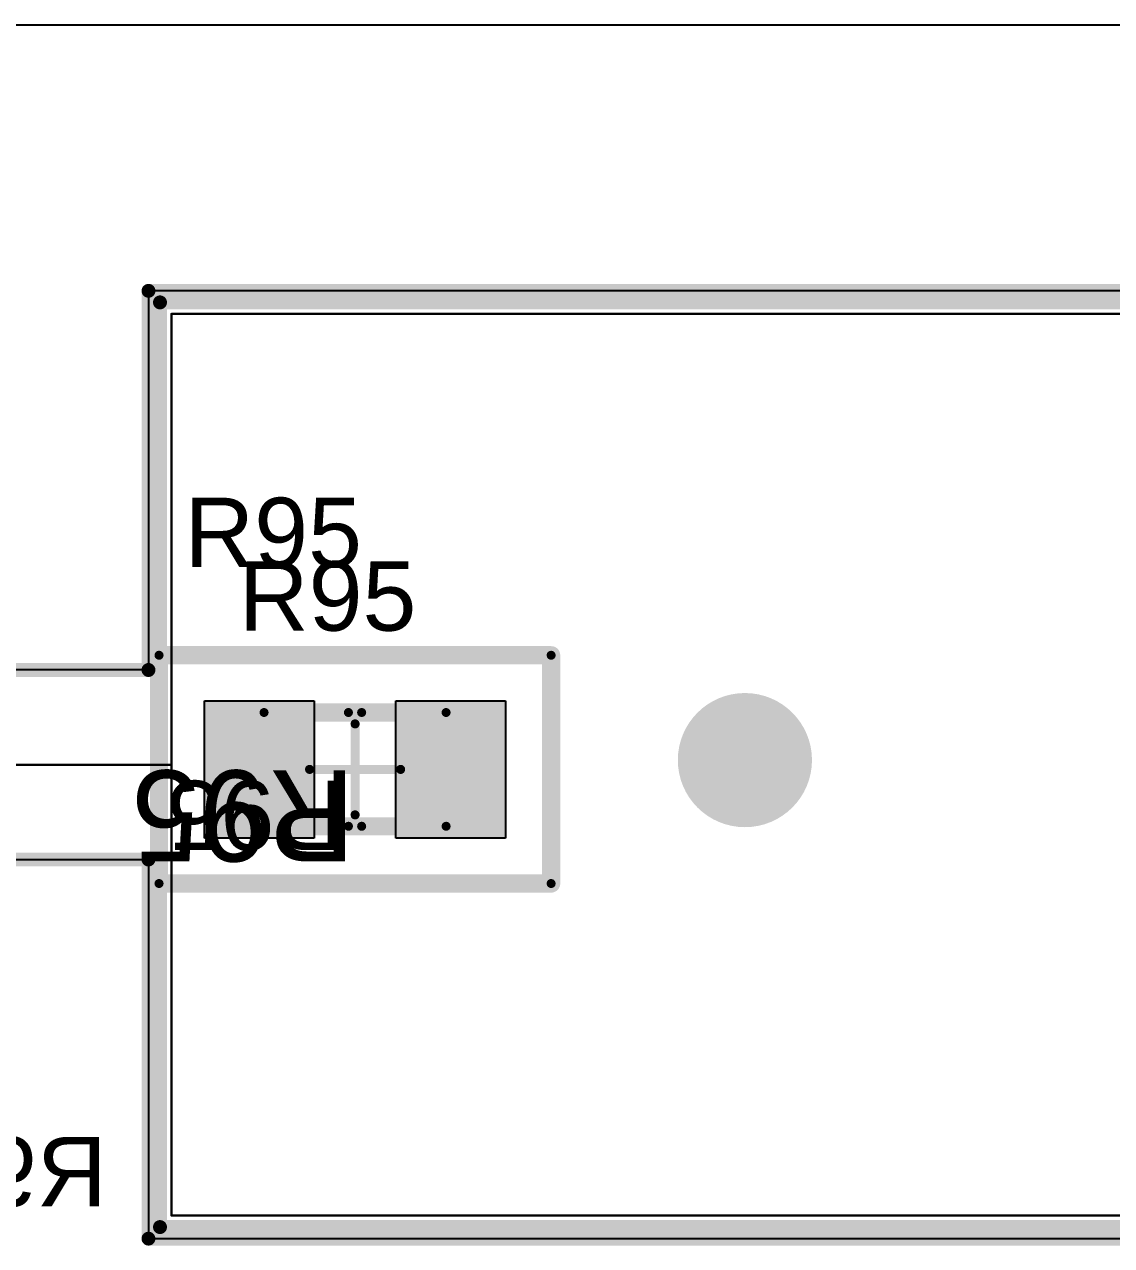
# Model space of a CAD drawing. Header units: millimetres. Extents: x 54 to 247, y 53 to 195.
# Drawn here: x 95.26 to 107.2, y 112.7 to 126.12 of the extents above; entities that cross this region are included whole.
import ezdxf

# ---------------------------------------------------------------- set-up
doc = ezdxf.new("R2010")
doc.units = ezdxf.units.MM
for name, color, linetype in [('BottomOverlay', 54, 'Continuous'), ('BottomSolder', 6, 'Continuous'), ('Mechanical10', 56, 'Continuous'), ('Mechanical12', 56, 'Continuous'), ('Mechanical13', 56, 'Continuous'), ('Mechanical14', 56, 'Continuous'), ('Mechanical15', 56, 'Continuous'), ('Mechanical4', 56, 'Continuous'), ('Mechanical5', 56, 'Continuous'), ('Mechanical6', 56, 'Continuous'), ('Mechanical8', 56, 'Continuous'), ('Mechanical9', 56, 'Continuous'), ('PadHoleLayer', 156, 'Continuous'), ('TopOverlay', 2, 'Continuous'), ('TopPaste', 8, 'Continuous'), ('TopSolder', 216, 'Continuous'), ('ViaHoleLayer', 16, 'Continuous')]:
    doc.layers.add(name, color=color, linetype=linetype)
doc.styles.add('Arial', font='arial.ttf', dxfattribs={"height": 0.2})

# ---------------------------------------------------------------- blocks, each defined once
blk = doc.blocks.new('RES_TUM5_OHM_B_6')
at = {"layer": 'BottomOverlay', "const_width": 0.1524}
for points in [[(25.527, 5.08), (3.175, 5.08)], [(25.527, 5.08), (25.527, -5.08)], [(25.527, -5.08), (3.175, -5.08)]]:
    blk.add_lwpolyline(points, dxfattribs=at)
at = {"layer": 'BottomOverlay', "const_width": 0.0762}
for points in [[(25.4889, 5.08, 1), (25.5651, 5.08, 1)], [(25.4889, 5.08, 1), (25.5651, 5.08, 1)], [(25.4889, -5.08, 1), (25.5651, -5.08, 1)], [(25.4889, -5.08, 1), (25.5651, -5.08, 1)]]:
    blk.add_lwpolyline(points, format="xyb", close=True, dxfattribs=at)
at = {"layer": 'Mechanical13', "const_width": 0.0254}
for points in [[(25.4, 4.953), (3.302, 4.953)], [(25.4, 4.953), (25.4, -4.953)], [(28.702, 0), (25.4, 0)], [(25.4, -4.953), (3.302, -4.953)]]:
    blk.add_lwpolyline(points, dxfattribs=at)
at = {"layer": 'Mechanical13', "const_width": 0.0127}
for points in [[(25.39365, 4.953, 1), (25.40635, 4.953, 1)], [(25.39365, 4.953, 1), (25.40635, 4.953, 1)], [(25.39365, 0, 1), (25.40635, 0, 1)], [(25.39365, -4.953, 1), (25.40635, -4.953, 1)], [(25.39365, -4.953, 1), (25.40635, -4.953, 1)]]:
    blk.add_lwpolyline(points, format="xyb", close=True, dxfattribs=at)
at = {"layer": 'Mechanical15'}
for p, q in [((25.654, 5.207), (3.048, 5.207)), ((25.654, 1.0414), (25.654, 5.207)), ((29.7434, 1.0414), (25.654, 1.0414)), ((25.654, -5.207), (25.654, -1.0414)), ((25.654, -1.0414), (29.7434, -1.0414)), ((3.048, -5.207), (25.654, -5.207))]:
    blk.add_line(p, q, dxfattribs=at)
at = {"layer": 'Mechanical15', "const_width": 0.1524}
for points in [[(25.654, 5.207), (3.048, 5.207)], [(25.654, 5.207), (25.654, 1.0414)], [(29.7434, 1.0414), (25.654, 1.0414)], [(29.7434, -1.0414), (25.654, -1.0414)], [(25.654, -1.0414), (25.654, -5.207)], [(25.654, -5.207), (3.048, -5.207)]]:
    blk.add_lwpolyline(points, dxfattribs=at)
at = {"layer": 'Mechanical15', "const_width": 0.0762}
for points in [[(25.6159, 5.207, 1), (25.6921, 5.207, 1)], [(25.6159, 5.207, 1), (25.6921, 5.207, 1)], [(25.6159, 1.0414, 1), (25.6921, 1.0414, 1)], [(25.6159, 1.0414, 1), (25.6921, 1.0414, 1)], [(25.6159, -1.0414, 1), (25.6921, -1.0414, 1)], [(25.6159, -1.0414, 1), (25.6921, -1.0414, 1)], [(25.6159, -5.207, 1), (25.6921, -5.207, 1)], [(25.6159, -5.207, 1), (25.6921, -5.207, 1)]]:
    blk.add_lwpolyline(points, format="xyb", close=True, dxfattribs=at)
at = {"layer": 'Mechanical4'}
blk.add_line((-3.9624, -8.128), (32.6644, -8.128), dxfattribs=at)
blk = doc.blocks.new('V______CRCW0805__3_IPC_A_221')
at = {"layer": 'TopPaste'}
for points in [[(-1.654, 0.754), (-0.448, 0.754), (-0.448, -0.754), (-1.654, -0.754)], [(0.448, 0.754), (1.654, 0.754), (1.654, -0.754), (0.448, -0.754)]]:
    blk.add_hatch(color=8, dxfattribs=at).paths.add_polyline_path(points)
at = {"layer": 'TopSolder'}
for points in [[(-1.654, 0.754), (-0.448, 0.754), (-0.448, -0.754), (-1.654, -0.754)], [(0.448, 0.754), (1.654, 0.754), (1.654, -0.754), (0.448, -0.754)]]:
    blk.add_hatch(color=216, dxfattribs=at).paths.add_polyline_path(points)
at = {"layer": 'Mechanical10', "const_width": 0.2}
for points in [[(2.154, 1.254), (-2.154, 1.254)], [(-2.154, 1.254), (-2.154, -1.254)], [(2.154, 1.254), (2.154, -1.254)], [(2.154, -1.254), (-2.154, -1.254)]]:
    blk.add_lwpolyline(points, dxfattribs=at)
at = {"layer": 'Mechanical10', "const_width": 0.1}
for points in [[(-2.204, 1.254, 1), (-2.104, 1.254, 1)], [(-2.204, 1.254, 1), (-2.104, 1.254, 1)], [(2.104, 1.254, 1), (2.204, 1.254, 1)], [(2.104, 1.254, 1), (2.204, 1.254, 1)], [(-2.204, -1.254, 1), (-2.104, -1.254, 1)], [(-2.204, -1.254, 1), (-2.104, -1.254, 1)], [(2.104, -1.254, 1), (2.204, -1.254, 1)], [(2.104, -1.254, 1), (2.204, -1.254, 1)]]:
    blk.add_lwpolyline(points, format="xyb", close=True, dxfattribs=at)
at = {"layer": 'Mechanical12', "const_width": 0.2}
for points in [[(1, 0.625), (-1, 0.625)], [(-1, 0.625), (-1, -0.625)], [(1, 0.625), (1, -0.625)], [(1, -0.625), (-1, -0.625)]]:
    blk.add_lwpolyline(points, dxfattribs=at)
at = {"layer": 'Mechanical12', "const_width": 0.1}
for points in [[(-1.05, 0.625, 1), (-0.95, 0.625, 1)], [(-1.05, 0.625, 1), (-0.95, 0.625, 1)], [(0.95, 0.625, 1), (1.05, 0.625, 1)], [(0.95, 0.625, 1), (1.05, 0.625, 1)], [(-1.05, -0.625, 1), (-0.95, -0.625, 1)], [(-1.05, -0.625, 1), (-0.95, -0.625, 1)], [(0.95, -0.625, 1), (1.05, -0.625, 1)], [(0.95, -0.625, 1), (1.05, -0.625, 1)]]:
    blk.add_lwpolyline(points, format="xyb", close=True, dxfattribs=at)
at = {"layer": 'Mechanical15'}
for points, const_width in [([(2.154, 1.254), (-2.154, 1.254)], 0.2), ([(-2.154, 1.254), (-2.154, -1.254)], 0.2), ([(2.154, 1.254), (2.154, -1.254)], 0.2), ([(0, 0.5), (0, -0.5)], 0.1), ([(0.5, 0), (-0.5, 0)], 0.1), ([(2.154, -1.254), (-2.154, -1.254)], 0.2)]:
    blk.add_lwpolyline(points, dxfattribs=dict(at, const_width=const_width))
for points, const_width in [([(-2.204, 1.254, 1), (-2.104, 1.254, 1)], 0.1), ([(-2.204, 1.254, 1), (-2.104, 1.254, 1)], 0.1), ([(2.104, 1.254, 1), (2.204, 1.254, 1)], 0.1), ([(2.104, 1.254, 1), (2.204, 1.254, 1)], 0.1), ([(-0.025, 0.5, 1), (0.025, 0.5, 1)], 0.05), ([(-0.525, 0, 1), (-0.475, 0, 1)], 0.05), ([(0.475, 0, 1), (0.525, 0, 1)], 0.05), ([(-0.025, -0.5, 1), (0.025, -0.5, 1)], 0.05), ([(-2.204, -1.254, 1), (-2.104, -1.254, 1)], 0.1), ([(-2.204, -1.254, 1), (-2.104, -1.254, 1)], 0.1), ([(2.104, -1.254, 1), (2.204, -1.254, 1)], 0.1), ([(2.104, -1.254, 1), (2.204, -1.254, 1)], 0.1)]:
    blk.add_lwpolyline(points, format="xyb", close=True, dxfattribs=dict(at, const_width=const_width))
at = {"layer": 'TopOverlay', "const_width": 0.2}
for points in [[(0.073, 0.625), (-0.073, 0.625)], [(0.073, -0.625), (-0.073, -0.625)]]:
    blk.add_lwpolyline(points, dxfattribs=at)
at = {"layer": 'TopOverlay', "const_width": 0.1}
for points in [[(-0.123, 0.625, 1), (-0.023, 0.625, 1)], [(0.023, 0.625, 1), (0.123, 0.625, 1)], [(-0.123, -0.625, 1), (-0.023, -0.625, 1)], [(0.023, -0.625, 1), (0.123, -0.625, 1)]]:
    blk.add_lwpolyline(points, format="xyb", close=True, dxfattribs=at)
at = {"layer": 'Mechanical10'}
blk.add_text('R95', height=1, dxfattribs=at).set_placement((0, 0.011))

msp = doc.modelspace()

# ---------------------------------------------------------------- hatches: boundary and pattern name
at = {"layer": 'BottomSolder'}
h = msp.add_hatch(color=6, dxfattribs=at)
edge = h.paths.add_edge_path()
edge.add_arc((103.175, 118.034), 0.737, 0, 360)
at = {"layer": 'Mechanical14'}
h = msp.add_hatch(color=56, dxfattribs=at)
edge = h.paths.add_edge_path()
edge.add_arc((96.749, 123.063), 0.0381, 0, 360)
h = msp.add_hatch(color=56, dxfattribs=at)
edge = h.paths.add_edge_path()
edge.add_arc((96.749, 123.063), 0.0381, 0, 360)
h = msp.add_hatch(color=56, dxfattribs=at)
edge = h.paths.add_edge_path()
edge.add_arc((96.749, 112.903), 0.0381, 0, 360)
h = msp.add_hatch(color=56, dxfattribs=at)
edge = h.paths.add_edge_path()
edge.add_arc((96.749, 112.903), 0.0381, 0, 360)
at = {"layer": 'Mechanical4'}
h = msp.add_hatch(color=56, dxfattribs=at)
edge = h.paths.add_edge_path()
edge.add_arc((96.622, 123.19), 0.0381, 0, 360)
h = msp.add_hatch(color=56, dxfattribs=at)
edge = h.paths.add_edge_path()
edge.add_arc((96.622, 123.19), 0.0381, 0, 360)
h = msp.add_hatch(color=56, dxfattribs=at)
edge = h.paths.add_edge_path()
edge.add_arc((96.738, 119.186), 0.05, 0, 360)
h = msp.add_hatch(color=56, dxfattribs=at)
edge = h.paths.add_edge_path()
edge.add_arc((96.738, 119.186), 0.05, 0, 360)
h = msp.add_hatch(color=56, dxfattribs=at)
edge = h.paths.add_edge_path()
edge.add_arc((96.738, 119.186), 0.05, 0, 360)
h = msp.add_hatch(color=56, dxfattribs=at)
edge = h.paths.add_edge_path()
edge.add_arc((96.738, 119.186), 0.05, 0, 360)
h = msp.add_hatch(color=56, dxfattribs=at)
edge = h.paths.add_edge_path()
edge.add_arc((101.046, 119.186), 0.05, 0, 360)
h = msp.add_hatch(color=56, dxfattribs=at)
edge = h.paths.add_edge_path()
edge.add_arc((101.046, 119.186), 0.05, 0, 360)
h = msp.add_hatch(color=56, dxfattribs=at)
edge = h.paths.add_edge_path()
edge.add_arc((101.046, 119.186), 0.05, 0, 360)
h = msp.add_hatch(color=56, dxfattribs=at)
edge = h.paths.add_edge_path()
edge.add_arc((101.046, 119.186), 0.05, 0, 360)
h = msp.add_hatch(color=56, dxfattribs=at)
edge = h.paths.add_edge_path()
edge.add_arc((96.622, 119.024), 0.0381, 0, 360)
h = msp.add_hatch(color=56, dxfattribs=at)
edge = h.paths.add_edge_path()
edge.add_arc((96.622, 119.024), 0.0381, 0, 360)
h = msp.add_hatch(color=56, dxfattribs=at)
edge = h.paths.add_edge_path()
edge.add_arc((96.622, 116.942), 0.0381, 0, 360)
h = msp.add_hatch(color=56, dxfattribs=at)
edge = h.paths.add_edge_path()
edge.add_arc((96.622, 116.942), 0.0381, 0, 360)
h = msp.add_hatch(color=56, dxfattribs=at)
edge = h.paths.add_edge_path()
edge.add_arc((96.738, 116.678), 0.05, 0, 360)
h = msp.add_hatch(color=56, dxfattribs=at)
edge = h.paths.add_edge_path()
edge.add_arc((96.738, 116.678), 0.05, 0, 360)
h = msp.add_hatch(color=56, dxfattribs=at)
edge = h.paths.add_edge_path()
edge.add_arc((96.738, 116.678), 0.05, 0, 360)
h = msp.add_hatch(color=56, dxfattribs=at)
edge = h.paths.add_edge_path()
edge.add_arc((96.738, 116.678), 0.05, 0, 360)
h = msp.add_hatch(color=56, dxfattribs=at)
edge = h.paths.add_edge_path()
edge.add_arc((101.046, 116.678), 0.05, 0, 360)
h = msp.add_hatch(color=56, dxfattribs=at)
edge = h.paths.add_edge_path()
edge.add_arc((101.046, 116.678), 0.05, 0, 360)
h = msp.add_hatch(color=56, dxfattribs=at)
edge = h.paths.add_edge_path()
edge.add_arc((101.046, 116.678), 0.05, 0, 360)
h = msp.add_hatch(color=56, dxfattribs=at)
edge = h.paths.add_edge_path()
edge.add_arc((101.046, 116.678), 0.05, 0, 360)
h = msp.add_hatch(color=56, dxfattribs=at)
edge = h.paths.add_edge_path()
edge.add_arc((96.622, 112.776), 0.0381, 0, 360)
h = msp.add_hatch(color=56, dxfattribs=at)
edge = h.paths.add_edge_path()
edge.add_arc((96.622, 112.776), 0.0381, 0, 360)
at = {"layer": 'Mechanical5'}
h = msp.add_hatch(color=56, dxfattribs=at)
edge = h.paths.add_edge_path()
edge.add_arc((96.876, 122.936), 0.00635, 0, 360)
h = msp.add_hatch(color=56, dxfattribs=at)
edge = h.paths.add_edge_path()
edge.add_arc((96.876, 122.936), 0.00635, 0, 360)
h = msp.add_hatch(color=56, dxfattribs=at)
edge = h.paths.add_edge_path()
edge.add_arc((96.876, 117.983), 0.00635, 0, 360)
h = msp.add_hatch(color=56, dxfattribs=at)
edge = h.paths.add_edge_path()
edge.add_arc((96.876, 113.03), 0.00635, 0, 360)
h = msp.add_hatch(color=56, dxfattribs=at)
edge = h.paths.add_edge_path()
edge.add_arc((96.876, 113.03), 0.00635, 0, 360)
at = {"layer": 'Mechanical6'}
h = msp.add_hatch(color=56, dxfattribs=at)
edge = h.paths.add_edge_path()
edge.add_arc((98.819, 118.557), 0.05, 0, 360)
h = msp.add_hatch(color=56, dxfattribs=at)
edge = h.paths.add_edge_path()
edge.add_arc((98.964, 118.557), 0.05, 0, 360)
h = msp.add_hatch(color=56, dxfattribs=at)
edge = h.paths.add_edge_path()
edge.add_arc((98.819, 117.307), 0.05, 0, 360)
h = msp.add_hatch(color=56, dxfattribs=at)
edge = h.paths.add_edge_path()
edge.add_arc((98.964, 117.307), 0.05, 0, 360)
at = {"layer": 'Mechanical8'}
h = msp.add_hatch(color=56, dxfattribs=at)
edge = h.paths.add_edge_path()
edge.add_arc((97.892, 118.557), 0.05, 0, 360)
h = msp.add_hatch(color=56, dxfattribs=at)
edge = h.paths.add_edge_path()
edge.add_arc((97.892, 118.557), 0.05, 0, 360)
h = msp.add_hatch(color=56, dxfattribs=at)
edge = h.paths.add_edge_path()
edge.add_arc((99.892, 118.557), 0.05, 0, 360)
h = msp.add_hatch(color=56, dxfattribs=at)
edge = h.paths.add_edge_path()
edge.add_arc((99.892, 118.557), 0.05, 0, 360)
h = msp.add_hatch(color=56, dxfattribs=at)
edge = h.paths.add_edge_path()
edge.add_arc((97.892, 117.307), 0.05, 0, 360)
h = msp.add_hatch(color=56, dxfattribs=at)
edge = h.paths.add_edge_path()
edge.add_arc((97.892, 117.307), 0.05, 0, 360)
h = msp.add_hatch(color=56, dxfattribs=at)
edge = h.paths.add_edge_path()
edge.add_arc((99.892, 117.307), 0.05, 0, 360)
h = msp.add_hatch(color=56, dxfattribs=at)
edge = h.paths.add_edge_path()
edge.add_arc((99.892, 117.307), 0.05, 0, 360)
at = {"layer": 'PadHoleLayer'}
h = msp.add_hatch(color=156, dxfattribs=at)
edge = h.paths.add_edge_path()
edge.add_arc((96.622, 123.19), 0.0381, 0, 360)
h = msp.add_hatch(color=156, dxfattribs=at)
edge = h.paths.add_edge_path()
edge.add_arc((96.622, 123.19), 0.0381, 0, 360)
h = msp.add_hatch(color=156, dxfattribs=at)
edge = h.paths.add_edge_path()
edge.add_arc((96.749, 123.063), 0.0381, 0, 360)
h = msp.add_hatch(color=156, dxfattribs=at)
edge = h.paths.add_edge_path()
edge.add_arc((96.749, 123.063), 0.0381, 0, 360)
h = msp.add_hatch(color=156, dxfattribs=at)
edge = h.paths.add_edge_path()
edge.add_arc((96.876, 122.936), 0.00635, 0, 360)
h = msp.add_hatch(color=156, dxfattribs=at)
edge = h.paths.add_edge_path()
edge.add_arc((96.876, 122.936), 0.00635, 0, 360)
h = msp.add_hatch(color=156, dxfattribs=at)
edge = h.paths.add_edge_path()
edge.add_arc((96.738, 119.186), 0.05, 0, 360)
h = msp.add_hatch(color=156, dxfattribs=at)
edge = h.paths.add_edge_path()
edge.add_arc((96.738, 119.186), 0.05, 0, 360)
h = msp.add_hatch(color=156, dxfattribs=at)
edge = h.paths.add_edge_path()
edge.add_arc((96.738, 119.186), 0.05, 0, 360)
h = msp.add_hatch(color=156, dxfattribs=at)
edge = h.paths.add_edge_path()
edge.add_arc((96.738, 119.186), 0.05, 0, 360)
h = msp.add_hatch(color=156, dxfattribs=at)
edge = h.paths.add_edge_path()
edge.add_arc((101.046, 119.186), 0.05, 0, 360)
h = msp.add_hatch(color=156, dxfattribs=at)
edge = h.paths.add_edge_path()
edge.add_arc((101.046, 119.186), 0.05, 0, 360)
h = msp.add_hatch(color=156, dxfattribs=at)
edge = h.paths.add_edge_path()
edge.add_arc((101.046, 119.186), 0.05, 0, 360)
h = msp.add_hatch(color=156, dxfattribs=at)
edge = h.paths.add_edge_path()
edge.add_arc((101.046, 119.186), 0.05, 0, 360)
h = msp.add_hatch(color=156, dxfattribs=at)
edge = h.paths.add_edge_path()
edge.add_arc((96.622, 119.024), 0.0381, 0, 360)
h = msp.add_hatch(color=156, dxfattribs=at)
edge = h.paths.add_edge_path()
edge.add_arc((96.622, 119.024), 0.0381, 0, 360)
h = msp.add_hatch(color=156, dxfattribs=at)
edge = h.paths.add_edge_path()
edge.add_arc((97.892, 118.557), 0.05, 0, 360)
h = msp.add_hatch(color=156, dxfattribs=at)
edge = h.paths.add_edge_path()
edge.add_arc((97.892, 118.557), 0.05, 0, 360)
h = msp.add_hatch(color=156, dxfattribs=at)
edge = h.paths.add_edge_path()
edge.add_arc((98.819, 118.557), 0.05, 0, 360)
h = msp.add_hatch(color=156, dxfattribs=at)
edge = h.paths.add_edge_path()
edge.add_arc((98.964, 118.557), 0.05, 0, 360)
h = msp.add_hatch(color=156, dxfattribs=at)
edge = h.paths.add_edge_path()
edge.add_arc((99.892, 118.557), 0.05, 0, 360)
h = msp.add_hatch(color=156, dxfattribs=at)
edge = h.paths.add_edge_path()
edge.add_arc((99.892, 118.557), 0.05, 0, 360)
h = msp.add_hatch(color=156, dxfattribs=at)
edge = h.paths.add_edge_path()
edge.add_arc((96.876, 117.983), 0.00635, 0, 360)
h = msp.add_hatch(color=156, dxfattribs=at)
edge = h.paths.add_edge_path()
edge.add_arc((97.892, 117.307), 0.05, 0, 360)
h = msp.add_hatch(color=156, dxfattribs=at)
edge = h.paths.add_edge_path()
edge.add_arc((97.892, 117.307), 0.05, 0, 360)
h = msp.add_hatch(color=156, dxfattribs=at)
edge = h.paths.add_edge_path()
edge.add_arc((98.819, 117.307), 0.05, 0, 360)
h = msp.add_hatch(color=156, dxfattribs=at)
edge = h.paths.add_edge_path()
edge.add_arc((98.964, 117.307), 0.05, 0, 360)
h = msp.add_hatch(color=156, dxfattribs=at)
edge = h.paths.add_edge_path()
edge.add_arc((99.892, 117.307), 0.05, 0, 360)
h = msp.add_hatch(color=156, dxfattribs=at)
edge = h.paths.add_edge_path()
edge.add_arc((99.892, 117.307), 0.05, 0, 360)
h = msp.add_hatch(color=156, dxfattribs=at)
edge = h.paths.add_edge_path()
edge.add_arc((96.622, 116.942), 0.0381, 0, 360)
h = msp.add_hatch(color=156, dxfattribs=at)
edge = h.paths.add_edge_path()
edge.add_arc((96.622, 116.942), 0.0381, 0, 360)
h = msp.add_hatch(color=156, dxfattribs=at)
edge = h.paths.add_edge_path()
edge.add_arc((96.738, 116.678), 0.05, 0, 360)
h = msp.add_hatch(color=156, dxfattribs=at)
edge = h.paths.add_edge_path()
edge.add_arc((96.738, 116.678), 0.05, 0, 360)
h = msp.add_hatch(color=156, dxfattribs=at)
edge = h.paths.add_edge_path()
edge.add_arc((96.738, 116.678), 0.05, 0, 360)
h = msp.add_hatch(color=156, dxfattribs=at)
edge = h.paths.add_edge_path()
edge.add_arc((96.738, 116.678), 0.05, 0, 360)
h = msp.add_hatch(color=156, dxfattribs=at)
edge = h.paths.add_edge_path()
edge.add_arc((101.046, 116.678), 0.05, 0, 360)
h = msp.add_hatch(color=156, dxfattribs=at)
edge = h.paths.add_edge_path()
edge.add_arc((101.046, 116.678), 0.05, 0, 360)
h = msp.add_hatch(color=156, dxfattribs=at)
edge = h.paths.add_edge_path()
edge.add_arc((101.046, 116.678), 0.05, 0, 360)
h = msp.add_hatch(color=156, dxfattribs=at)
edge = h.paths.add_edge_path()
edge.add_arc((101.046, 116.678), 0.05, 0, 360)
h = msp.add_hatch(color=156, dxfattribs=at)
edge = h.paths.add_edge_path()
edge.add_arc((96.876, 113.03), 0.00635, 0, 360)
h = msp.add_hatch(color=156, dxfattribs=at)
edge = h.paths.add_edge_path()
edge.add_arc((96.876, 113.03), 0.00635, 0, 360)
h = msp.add_hatch(color=156, dxfattribs=at)
edge = h.paths.add_edge_path()
edge.add_arc((96.749, 112.903), 0.0381, 0, 360)
h = msp.add_hatch(color=156, dxfattribs=at)
edge = h.paths.add_edge_path()
edge.add_arc((96.749, 112.903), 0.0381, 0, 360)
h = msp.add_hatch(color=156, dxfattribs=at)
edge = h.paths.add_edge_path()
edge.add_arc((96.622, 112.776), 0.0381, 0, 360)
h = msp.add_hatch(color=156, dxfattribs=at)
edge = h.paths.add_edge_path()
edge.add_arc((96.622, 112.776), 0.0381, 0, 360)
at = {"layer": 'TopSolder'}
h = msp.add_hatch(color=216, dxfattribs=at)
edge = h.paths.add_edge_path()
edge.add_arc((103.175, 118.034), 0.737, 0, 360)
at = {"layer": 'ViaHoleLayer'}
h = msp.add_hatch(color=16, dxfattribs=at)
edge = h.paths.add_edge_path()
edge.add_arc((103.175, 118.034), 0.356, 0, 360)

# ---------------------------------------------------------------- linework, layer by layer
at = {"layer": 'Mechanical10'}
for p, q in [((97.238, 117.178), (97.238, 118.686)), ((97.238, 118.686), (98.444, 118.686)), ((98.444, 118.686), (98.444, 117.178)), ((99.339, 117.178), (99.339, 118.686)), ((99.339, 118.686), (100.546, 118.686)), ((100.546, 118.686), (100.546, 117.178)), ((98.444, 117.178), (97.238, 117.178)), ((100.546, 117.178), (99.339, 117.178))]:
    msp.add_line(p, q, dxfattribs=at)
at = {"layer": 'Mechanical14', "const_width": 0.152}
for points in [[(96.749, 123.063), (119.101, 123.063)], [(96.749, 112.903), (96.749, 123.063)], [(96.749, 112.903), (119.101, 112.903)]]:
    msp.add_lwpolyline(points, dxfattribs=at)
at = {"layer": 'Mechanical14', "const_width": 0.0762}
for points in [[(96.71, 123.063, 1), (96.787, 123.063, 1)], [(96.71, 123.063, 1), (96.787, 123.063, 1)], [(96.71, 112.903, 1), (96.787, 112.903, 1)], [(96.71, 112.903, 1), (96.787, 112.903, 1)]]:
    msp.add_lwpolyline(points, format="xyb", close=True, dxfattribs=at)
at = {"layer": 'Mechanical4'}
for points, const_width in [([(96.622, 119.024), (96.622, 123.19)], 0.152), ([(96.622, 123.19), (119.228, 123.19)], 0.152), ([(96.622, 119.024), (96.622, 123.19)], 0.0127), ([(96.622, 123.19), (119.228, 123.19)], 0.0127), ([(96.738, 116.678), (96.738, 119.186)], 0.2), ([(96.738, 119.186), (101.046, 119.186)], 0.2), ([(96.738, 116.678), (96.738, 119.186)], 0.2), ([(96.738, 119.186), (101.046, 119.186)], 0.2), ([(101.046, 116.678), (101.046, 119.186)], 0.2), ([(101.046, 116.678), (101.046, 119.186)], 0.2), ([(92.532, 119.024), (96.622, 119.024)], 0.152), ([(92.532, 119.024), (96.622, 119.024)], 0.0127), ([(98.892, 117.432), (98.892, 118.432)], 0.1), ([(98.392, 117.932), (99.392, 117.932)], 0.1), ([(92.532, 116.942), (96.622, 116.942)], 0.152), ([(96.622, 112.776), (96.622, 116.942)], 0.152), ([(92.532, 116.942), (96.622, 116.942)], 0.0127), ([(96.622, 112.776), (96.622, 116.942)], 0.0127), ([(96.738, 116.678), (101.046, 116.678)], 0.2), ([(96.738, 116.678), (101.046, 116.678)], 0.2), ([(96.622, 112.776), (119.228, 112.776)], 0.152), ([(96.622, 112.776), (119.228, 112.776)], 0.0127)]:
    msp.add_lwpolyline(points, dxfattribs=dict(at, const_width=const_width))
for points, const_width in [([(96.584, 123.19, 1), (96.66, 123.19, 1)], 0.0762), ([(96.584, 123.19, 1), (96.66, 123.19, 1)], 0.0762), ([(96.618, 123.19, 1), (96.625, 123.19, 1)], 0.00635), ([(96.618, 123.19, 1), (96.625, 123.19, 1)], 0.00635), ([(96.688, 119.186, 1), (96.788, 119.186, 1)], 0.1), ([(96.688, 119.186, 1), (96.788, 119.186, 1)], 0.1), ([(96.688, 119.186, 1), (96.788, 119.186, 1)], 0.1), ([(96.688, 119.186, 1), (96.788, 119.186, 1)], 0.1), ([(100.996, 119.186, 1), (101.096, 119.186, 1)], 0.1), ([(100.996, 119.186, 1), (101.096, 119.186, 1)], 0.1), ([(100.996, 119.186, 1), (101.096, 119.186, 1)], 0.1), ([(100.996, 119.186, 1), (101.096, 119.186, 1)], 0.1), ([(96.584, 119.024, 1), (96.66, 119.024, 1)], 0.0762), ([(96.584, 119.024, 1), (96.66, 119.024, 1)], 0.0762), ([(96.618, 119.024, 1), (96.625, 119.024, 1)], 0.00635), ([(96.618, 119.024, 1), (96.625, 119.024, 1)], 0.00635), ([(98.867, 118.432, 1), (98.917, 118.432, 1)], 0.05), ([(98.854, 118.432, 1), (98.879, 118.432, 1)], 0.025), ([(98.854, 118.432, 1), (98.879, 118.432, 1)], 0.025), ([(98.904, 118.432, 1), (98.929, 118.432, 1)], 0.025), ([(98.904, 118.432, 1), (98.929, 118.432, 1)], 0.025), ([(98.367, 117.932, 1), (98.417, 117.932, 1)], 0.05), ([(98.354, 117.932, 1), (98.379, 117.932, 1)], 0.025), ([(98.354, 117.932, 1), (98.379, 117.932, 1)], 0.025), ([(98.404, 117.932, 1), (98.429, 117.932, 1)], 0.025), ([(98.404, 117.932, 1), (98.429, 117.932, 1)], 0.025), ([(99.367, 117.932, 1), (99.417, 117.932, 1)], 0.05), ([(99.354, 117.932, 1), (99.379, 117.932, 1)], 0.025), ([(99.354, 117.932, 1), (99.379, 117.932, 1)], 0.025), ([(99.404, 117.932, 1), (99.429, 117.932, 1)], 0.025), ([(99.404, 117.932, 1), (99.429, 117.932, 1)], 0.025), ([(98.867, 117.432, 1), (98.917, 117.432, 1)], 0.05), ([(98.854, 117.432, 1), (98.879, 117.432, 1)], 0.025), ([(98.854, 117.432, 1), (98.879, 117.432, 1)], 0.025), ([(98.904, 117.432, 1), (98.929, 117.432, 1)], 0.025), ([(98.904, 117.432, 1), (98.929, 117.432, 1)], 0.025), ([(96.584, 116.942, 1), (96.66, 116.942, 1)], 0.0762), ([(96.584, 116.942, 1), (96.66, 116.942, 1)], 0.0762), ([(96.618, 116.942, 1), (96.625, 116.942, 1)], 0.00635), ([(96.618, 116.942, 1), (96.625, 116.942, 1)], 0.00635), ([(96.688, 116.678, 1), (96.788, 116.678, 1)], 0.1), ([(96.688, 116.678, 1), (96.788, 116.678, 1)], 0.1), ([(96.688, 116.678, 1), (96.788, 116.678, 1)], 0.1), ([(96.688, 116.678, 1), (96.788, 116.678, 1)], 0.1), ([(100.996, 116.678, 1), (101.096, 116.678, 1)], 0.1), ([(100.996, 116.678, 1), (101.096, 116.678, 1)], 0.1), ([(100.996, 116.678, 1), (101.096, 116.678, 1)], 0.1), ([(100.996, 116.678, 1), (101.096, 116.678, 1)], 0.1), ([(96.584, 112.776, 1), (96.66, 112.776, 1)], 0.0762), ([(96.584, 112.776, 1), (96.66, 112.776, 1)], 0.0762), ([(96.618, 112.776, 1), (96.625, 112.776, 1)], 0.00635), ([(96.618, 112.776, 1), (96.625, 112.776, 1)], 0.00635)]:
    msp.add_lwpolyline(points, format="xyb", close=True, dxfattribs=dict(at, const_width=const_width))
at = {"layer": 'Mechanical4', "const_width": 0.05}
for points in [[(98.867, 118.432, -1), (98.917, 118.432)], [(98.917, 118.432, -1), (98.867, 118.432)], [(98.367, 117.932, -1), (98.417, 117.932)], [(98.417, 117.932, -1), (98.367, 117.932)], [(99.367, 117.932, -1), (99.417, 117.932)], [(99.417, 117.932, -1), (99.367, 117.932)], [(98.867, 117.432, -1), (98.917, 117.432)], [(98.917, 117.432, -1), (98.867, 117.432)]]:
    msp.add_lwpolyline(points, format="xyb", dxfattribs=at)
at = {"layer": 'Mechanical5', "const_width": 0.0254}
for points in [[(96.876, 122.936), (118.974, 122.936)], [(96.876, 113.03), (96.876, 122.936)], [(93.574, 117.983), (96.876, 117.983)], [(96.876, 113.03), (118.974, 113.03)]]:
    msp.add_lwpolyline(points, dxfattribs=at)
at = {"layer": 'Mechanical5', "const_width": 0.0127}
for points in [[(96.869, 122.936, 1), (96.882, 122.936, 1)], [(96.869, 122.936, 1), (96.882, 122.936, 1)], [(96.869, 117.983, 1), (96.882, 117.983, 1)], [(96.869, 113.03, 1), (96.882, 113.03, 1)], [(96.869, 113.03, 1), (96.882, 113.03, 1)]]:
    msp.add_lwpolyline(points, format="xyb", close=True, dxfattribs=at)
at = {"layer": 'Mechanical6', "const_width": 0.2}
for points in [[(98.819, 118.557), (98.964, 118.557)], [(98.819, 117.307), (98.964, 117.307)]]:
    msp.add_lwpolyline(points, dxfattribs=at)
at = {"layer": 'Mechanical6', "const_width": 0.1}
for points in [[(98.769, 118.557, 1), (98.869, 118.557, 1)], [(98.914, 118.557, 1), (99.014, 118.557, 1)], [(98.769, 117.307, 1), (98.869, 117.307, 1)], [(98.914, 117.307, 1), (99.014, 117.307, 1)]]:
    msp.add_lwpolyline(points, format="xyb", close=True, dxfattribs=at)
at = {"layer": 'Mechanical8'}
for p, q in [((97.238, 117.178), (97.238, 118.686)), ((97.238, 118.686), (98.444, 118.686)), ((98.444, 118.686), (98.444, 117.178)), ((99.339, 117.178), (99.339, 118.686)), ((99.339, 118.686), (100.546, 118.686)), ((100.546, 118.686), (100.546, 117.178)), ((98.444, 117.178), (97.238, 117.178)), ((100.546, 117.178), (99.339, 117.178))]:
    msp.add_line(p, q, dxfattribs=at)
at = {"layer": 'Mechanical8', "const_width": 0.2}
for points in [[(97.892, 117.307), (97.892, 118.557)], [(97.892, 118.557), (99.892, 118.557)], [(99.892, 117.307), (99.892, 118.557)], [(97.892, 117.307), (99.892, 117.307)]]:
    msp.add_lwpolyline(points, dxfattribs=at)
at = {"layer": 'Mechanical8', "const_width": 0.1}
for points in [[(97.842, 118.557, 1), (97.942, 118.557, 1)], [(97.842, 118.557, 1), (97.942, 118.557, 1)], [(99.842, 118.557, 1), (99.942, 118.557, 1)], [(99.842, 118.557, 1), (99.942, 118.557, 1)], [(97.842, 117.307, 1), (97.942, 117.307, 1)], [(97.842, 117.307, 1), (97.942, 117.307, 1)], [(99.842, 117.307, 1), (99.942, 117.307, 1)], [(99.842, 117.307, 1), (99.942, 117.307, 1)]]:
    msp.add_lwpolyline(points, format="xyb", close=True, dxfattribs=at)
at = {"layer": 'Mechanical9', "const_width": 0.0127}
msp.add_lwpolyline([(89.611, 126.111), (126.238, 126.111)], dxfattribs=at)

# ---------------------------------------------------------------- block references
at = {"rotation": 180}
for name, p in [('RES_TUM5_OHM_B_6', (122.276, 117.983)), ('V______CRCW0805__3_IPC_A_221', (98.892, 117.932))]:
    msp.add_blockref(name, p, dxfattribs=at)

# ---------------------------------------------------------------- texts
at = {"layer": 'BottomOverlay', "style": 'Arial', "text_generation_flag": 2}
msp.add_text('R96', height=0.762, dxfattribs=at).set_placement((96.164, 113.132))
at = {"layer": 'Mechanical4', "style": 'Arial'}
msp.add_text('R95', height=0.762, rotation=180, dxfattribs=at).set_placement((98.777, 117.807))
at = {"layer": 'Mechanical6', "style": 'Arial'}
msp.add_text('R95', height=0.762, dxfattribs=at).set_placement((97.015, 120.155))
at = {"layer": 'TopOverlay', "style": 'Arial'}
msp.add_text('R95', height=0.762, dxfattribs=at).set_placement((97.613, 119.456))

doc.saveas('drawing.dxf')
